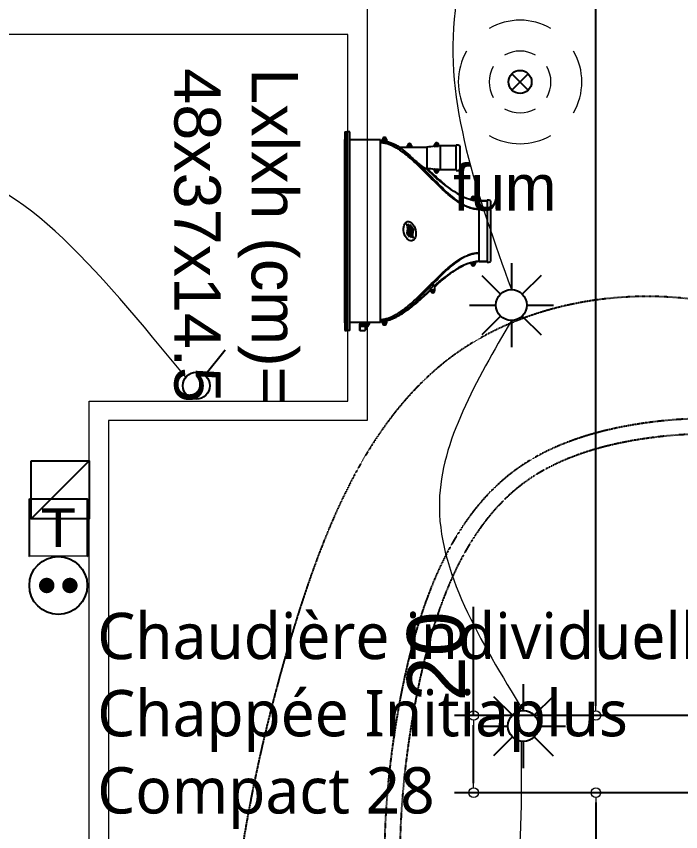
# Model space of a CAD drawing. Header units: millimetres. Extents: x 449410 to 506007, y -379864 to -318775.
# Drawn here: x 464565 to 466286, y -344325 to -342213 of the extents above; entities that cross this region are included whole.
import ezdxf

# ---------------------------------------------------------------- set-up
doc = ezdxf.new("R2010")
doc.units = ezdxf.units.MM
doc.set_wipeout_variables(frame=1)
doc.linetypes.add('prlm_ef', pattern=[0.165, 0.1, -0.065])
doc.layers.add('_GAZELEC-BOITE INCORPO', color=36, linetype='Continuous', lineweight=18)
for name, color, linetype in [('_GAZELEC-EAU CHAUDE', 1, 'Continuous'), ('prlm-CHAUFF', 30, 'Continuous'), ('prlm-EAU-EF', 161, 'Continuous'), ('prlm-ELEC-CFA', 181, 'Continuous'), ('prlm-ELEC-CFO', 201, 'Continuous'), ('prlm-ELEC-SSI', 230, 'Continuous')]:
    doc.layers.add(name, color=color, linetype=linetype)
doc.layers.add('prlm-xpoly', color=7, linetype='Continuous', plot=False)
doc.styles.add('Arial', font='arial.ttf')
doc.styles.add('prlm-chauff', font='trebucbi.ttf', dxfattribs={"height": 18})
doc.styles.add('prlm-elec-ssi', font='comic.ttf', dxfattribs={"height": 12})
doc.styles.get("Standard").update_dxf_attribs({"font": 'arial.ttf'})
doc.dimstyles.new('200', dxfattribs={"dimtxt": 150, "dimasz": 25, "dimexe": 50, "dimexo": 50, "dimgap": 20, "dimtad": 1, "dimdec": 0, "dimlfac": 0.1, "dimdsep": 46, "dimtxsty": 'Arial', "dimblk1": 'DOTBLANK', "dimblk2": 'DOTBLANK', "dimsah": 1, "dimcen": 25, "dimclrd": 5, "dimclre": 5, "dimadec": 0, "dimazin": 0, "dimtfac": 1, "dimtdec": 0, "dimtmove": 0, "dimatfit": 3, "dimldrblk": 'DOTBLANK', "dimfxl": 50, "dimtolj": 1, "dimtzin": 0, "dimarcsym": 0})

# ---------------------------------------------------------------- blocks, each defined once
blk = doc.blocks.new('xi.fum')
at = {"color": 0}
blk.add_wipeout([(-10.61, -10.61), (-15, 0), (-10.61, 10.61), (0, 15), (10.61, 10.61), (15, 0), (10.61, -10.61), (0, -15)], dxfattribs=at).dxf.layer = 'prlm-ELEC-SSI'
at = {"layer": 'prlm-ELEC-SSI', "color": 0}
for points in [[(-2.12, 2.12), (2.12, -2.12)], [(2.12, 2.12), (-2.12, -2.12)]]:
    blk.add_lwpolyline(points, dxfattribs=at)
blk.add_circle((0, 0), 3, dxfattribs=at)
at = {"layer": 'prlm-ELEC-SSI', "color": 0, "lineweight": 13}
for radius, start, end in [(16, 60, 120), (16, 150, 210), (8, 60, 120), (16, 330, 30), (8, 150, 210), (8, 330, 30), (8, 240, 300), (16, 240, 300)]:
    blk.add_arc((0, 0), radius, start, end, dxfattribs=at)
blk = doc.blocks.new('xi.twintop')
at = {"layer": 'prlm-CHAUFF', "ltscale": 50}
for p, q in [((-7.9, 36.5), (7.9, 36.5)), ((-8, 35.6), (8, 35.6)), ((-7.9, 35.6), (-7.9, 33.5)), ((-7.9, 33.5), (-7.9, 35.6)), ((7.9, 35.6), (7.9, 33.5)), ((7.9, 33.5), (7.9, 35.6)), ((-8.61, 31.95), (-8.61, 32.05)), ((-8.61, 32.05), (-8.51, 32.05)), ((-8.51, 31.95), (-8.61, 31.95)), ((-8.51, 32.16), (-8.41, 32.16)), ((-8.51, 32.05), (-8.51, 32.16)), ((-8.51, 31.84), (-8.51, 31.95)), ((-8.41, 31.84), (-8.51, 31.84)), ((-7.9, 32.5), (-8.46, 32.5)), ((-8.41, 32.16), (-8.41, 32.05)), ((-8.41, 32.05), (-8.3, 32.05)), ((-8.3, 31.95), (-8.41, 31.95)), ((-8.41, 31.95), (-8.41, 31.84)), ((-8.3, 32.05), (-8.3, 31.95)), ((-8.16, 31.5), (-7.95, 32.18)), ((-7.9, 32.5), (-7.95, 32.18)), ((-5.67, 33.5), (-7.9, 33.5)), ((5.67, 33.5), (-5.67, 33.5)), ((7.9, 33.5), (5.67, 33.5)), ((7.95, 32.18), (7.9, 32.5)), ((7.9, 32.5), (8.46, 32.5)), ((8.16, 31.5), (7.95, 32.18)), ((8.3, 31.95), (8.3, 32.05)), ((8.3, 32.05), (8.41, 32.05)), ((8.41, 31.95), (8.3, 31.95)), ((8.41, 32.16), (8.51, 32.16)), ((8.41, 32.05), (8.41, 32.16)), ((8.41, 31.84), (8.41, 31.95)), ((8.51, 31.84), (8.41, 31.84)), ((8.51, 32.16), (8.51, 32.05)), ((8.51, 32.05), (8.61, 32.05)), ((8.61, 31.95), (8.51, 31.95)), ((8.51, 31.95), (8.51, 31.84)), ((8.61, 32.05), (8.61, 31.95)), ((-8.46, 31.5), (-8.16, 31.5)), ((8.46, 31.5), (8.16, 31.5)), ((-15.75, 27.6), (-22.25, 27.6)), ((-22.15, 28.5), (-15.85, 28.5)), ((-22.15, 27.6), (-22.15, 23.5)), ((-22.15, 27.6), (-22.15, 23.5)), ((-15.85, 27.6), (-15.85, 23.5)), ((-15.85, 27.6), (-15.85, 23.5)), ((-9.41, 28.48), (-9.41, 28.48)), ((9.12, 29.02), (9.09, 29.02)), ((9.41, 28.48), (9.38, 28.48)), ((-15.85, 23.5), (-22.15, 23.5)), ((-22.56, 22.55), (-22.45, 22.55)), ((-22.56, 22.45), (-22.56, 22.55)), ((-22.45, 22.45), (-22.56, 22.45)), ((-22.45, 22.66), (-22.35, 22.66)), ((-22.45, 22.55), (-22.45, 22.66)), ((-22.45, 22.34), (-22.45, 22.45)), ((-22.35, 22.34), (-22.45, 22.34)), ((-22.4, 23), (-21.97, 23)), ((-21.85, 22), (-22.4, 22)), ((-22.35, 22.66), (-22.35, 22.55)), ((-22.35, 22.55), (-22.24, 22.55)), ((-22.24, 22.45), (-22.35, 22.45)), ((-22.35, 22.45), (-22.35, 22.34)), ((-22.24, 22.55), (-22.24, 22.45)), ((-21.97, 23), (-21.85, 22.06)), ((-21.85, 22.06), (-21.85, 22)), ((-16.2, 19.84), (-14.13, 22)), ((-14.13, 22), (-16.2, 19.84)), ((-16.15, 22.06), (-16.03, 23)), ((-16.15, 22), (-16.15, 22.06)), ((-15.6, 22), (-16.15, 22)), ((-16.03, 23), (-15.6, 23)), ((-15.76, 22.45), (-15.76, 22.55)), ((-15.76, 22.55), (-15.65, 22.55)), ((-15.65, 22.45), (-15.76, 22.45)), ((-15.65, 22.66), (-15.55, 22.66)), ((-15.65, 22.55), (-15.65, 22.66)), ((-15.65, 22.34), (-15.65, 22.45)), ((-15.55, 22.34), (-15.65, 22.34)), ((-15.55, 22.66), (-15.55, 22.55)), ((-15.55, 22.55), (-15.44, 22.55)), ((-15.55, 22.45), (-15.55, 22.34)), ((-15.44, 22.45), (-15.55, 22.45)), ((-15.44, 22.55), (-15.44, 22.45)), ((14.83, 21), (13.83, 22)), ((13.83, 22), (15.44, 22)), ((15.28, 21.45), (15.28, 21.55)), ((15.28, 21.55), (15.39, 21.55)), ((15.39, 21.45), (15.28, 21.45)), ((15.39, 21.66), (15.49, 21.66)), ((15.39, 21.55), (15.39, 21.66)), ((15.39, 21.34), (15.39, 21.45)), ((15.49, 21.34), (15.39, 21.34)), ((15.49, 21.66), (15.49, 21.55)), ((15.49, 21.55), (15.6, 21.55)), ((15.49, 21.45), (15.49, 21.34)), ((15.6, 21.45), (15.49, 21.45)), ((15.6, 21.55), (15.6, 21.45)), ((-21.8, 20), (-16.2, 20)), ((-21.8, 16), (-21.8, 20)), ((-21.8, 16), (-21.8, 20)), ((-16.2, 19.84), (-16.2, 20)), ((-16.2, 19.84), (-16.2, 20)), ((15.44, 21), (14.83, 21)), ((-22.36, 15.45), (-22.36, 15.55)), ((-22.36, 15.55), (-22.25, 15.55)), ((-22.25, 15.45), (-22.36, 15.45)), ((-22.25, 15.66), (-22.15, 15.66)), ((-22.25, 15.55), (-22.25, 15.66)), ((-22.25, 15.34), (-22.25, 15.45)), ((-22.15, 15.34), (-22.25, 15.34)), ((-22.2, 16), (-21.65, 16)), ((-21.65, 15), (-22.2, 15)), ((-22.15, 15.66), (-22.15, 15.55)), ((-22.15, 15.55), (-22.04, 15.55)), ((-22.15, 15.45), (-22.15, 15.34)), ((-22.04, 15.45), (-22.15, 15.45)), ((-22.04, 15.55), (-22.04, 15.45)), ((-21.8, 12.88), (-21.8, 15)), ((-21.8, 12.88), (-21.8, 15)), ((-21.65, 16), (-21.65, 15)), ((-23.96, 8.95), (-23.96, 9.05)), ((-23.96, 9.05), (-23.85, 9.05)), ((-23.85, 8.95), (-23.96, 8.95)), ((-23.85, 9.16), (-23.75, 9.16)), ((-23.85, 9.05), (-23.85, 9.16)), ((-23.85, 8.84), (-23.85, 8.95)), ((-23.75, 8.84), (-23.85, 8.84)), ((-23.8, 9.5), (-23.19, 9.5)), ((-23.36, 8.5), (-23.8, 8.5)), ((-23.75, 9.16), (-23.75, 9.05)), ((-23.75, 9.05), (-23.64, 9.05)), ((-23.75, 8.95), (-23.75, 8.84)), ((-23.64, 8.95), (-23.75, 8.95)), ((-23.64, 9.05), (-23.64, 8.95)), ((-23.36, 8.42), (-23.36, 8.5)), ((23.19, 9.5), (23.8, 9.5)), ((23.36, 8.42), (23.36, 8.5)), ((23.8, 8.5), (23.36, 8.5)), ((23.64, 8.95), (23.64, 9.05)), ((23.64, 9.05), (23.75, 9.05)), ((23.75, 8.95), (23.64, 8.95)), ((23.75, 9.16), (23.85, 9.16)), ((23.75, 9.05), (23.75, 9.16)), ((23.75, 8.84), (23.75, 8.95)), ((23.85, 8.84), (23.75, 8.84)), ((23.85, 9.16), (23.85, 9.05)), ((23.85, 9.05), (23.96, 9.05)), ((23.85, 8.95), (23.85, 8.84)), ((23.96, 8.95), (23.85, 8.95)), ((23.96, 9.05), (23.96, 8.95)), ((23.7, 8), (-23.7, 8)), ((-23.7, 8), (-23.7, 0)), ((23.7, 8), (23.7, 0)), ((24.18, 4.47), (23.7, 4.81)), ((24.06, 4.42), (23.7, 4.66)), ((24.06, 2.6), (24.06, 4.42)), ((24.64, 4.04), (24.06, 4.42)), ((24.2, 4.46), (24.18, 4.47)), ((24.54, 4.24), (24.2, 4.46)), ((24.35, 4.85), (24.33, 4.89)), ((24.35, 4.36), (24.35, 4.85)), ((24.35, 4.85), (24.36, 4.85)), ((24.41, 4.79), (24.43, 4.83)), ((24.41, 4.79), (24.41, 4.32)), ((25.01, 4.43), (24.41, 4.79)), ((24.43, 4.83), (25.04, 4.47)), ((25.04, 4.47), (25.01, 4.43)), ((25.01, 4.25), (25.01, 4.43)), ((25.02, 4.42), (25.01, 4.43)), ((25.06, 4.46), (25.02, 4.42)), ((25.02, 4.42), (25.02, 4.25)), ((25.28, 4.25), (25.02, 4.42)), ((25.04, 4.47), (25.06, 4.46)), ((25.06, 4.46), (25.39, 4.24)), ((23.7, 2.6), (24.06, 2.6)), ((23.7, 2.57), (23.73, 2.6)), ((23.79, 2.6), (23.88, 2.51)), ((23.88, 2.51), (23.97, 2.6)), ((24.04, 2.6), (24.13, 2.51)), ((24.64, 2.6), (24.06, 2.6)), ((24.13, 2.51), (24.22, 2.6)), ((24.18, 2.56), (24.24, 2.51)), ((24.24, 2.51), (24.3, 2.58)), ((24.28, 2.6), (24.37, 2.51)), ((24.37, 2.51), (24.46, 2.6)), ((24.42, 2.57), (24.48, 2.51)), ((24.48, 2.51), (24.56, 2.58)), ((24.54, 2.6), (24.63, 2.51)), ((24.63, 2.51), (24.72, 2.6)), ((24.64, 4.04), (24.72, 4.01)), ((24.64, 2.6), (24.64, 4.04)), ((24.72, 2.65), (24.64, 2.6)), ((24.64, 2.6), (24.64, 2.6)), ((25.66, 2.6), (24.64, 2.6)), ((24.7, 2.58), (24.77, 2.51)), ((24.72, 4.01), (24.72, 2.65)), ((24.72, 2.65), (25.71, 2.65)), ((24.73, 2.6), (24.82, 2.51)), ((24.77, 2.51), (24.79, 2.53)), ((24.82, 2.51), (24.91, 2.6)), ((24.9, 2.59), (24.98, 2.51)), ((24.98, 2.51), (25.07, 2.6)), ((25.02, 2.54), (25.05, 2.51)), ((25.05, 2.51), (25.09, 2.55)), ((25.06, 2.58), (25.13, 2.51)), ((25.13, 2.51), (25.22, 2.6)), ((25.19, 2.57), (25.25, 2.51)), ((25.25, 2.51), (25.34, 2.6)), ((25.27, 2.53), (25.29, 2.51)), ((25.29, 2.51), (25.32, 2.54)), ((25.31, 2.56), (25.36, 2.51)), ((25.36, 2.51), (25.45, 2.6)), ((25.4, 2.55), (25.44, 2.51)), ((25.44, 2.51), (25.53, 2.6)), ((25.48, 2.54), (25.51, 2.51)), ((25.51, 2.51), (25.6, 2.6)), ((25.53, 2.53), (25.55, 2.51)), ((25.55, 2.51), (25.64, 2.6)), ((25.71, 2.65), (25.66, 2.6)), ((25.66, 2.6), (25.66, 2.6)), ((25.71, 2.65), (25.71, 4.01)), ((-25.75, 0), (-25.75, -0.73)), ((25.75, 0), (-25.75, 0)), ((25.75, 0), (25.75, -0.73)), ((-25.75, -0.81), (-25.75, -0.73)), ((-25.75, -0.73), (25.75, -0.73)), ((-25.75, -1.3), (-25.75, -0.81)), ((25.75, -0.81), (-25.75, -0.81)), ((-25.75, -1.3), (25.75, -1.3)), ((23.75, -0.99), (-23.75, -0.99)), ((-23.75, -1.06), (-23.75, -0.99)), ((-23.55, -0.99), (-23.75, -1.06)), ((-23.75, -1.06), (23.75, -1.06)), ((23.75, -1.11), (-23.75, -1.11)), ((-23.75, -1.16), (-23.75, -1.11)), ((-23.59, -1.11), (-23.75, -1.16)), ((-23.75, -1.16), (23.75, -1.16)), ((23.75, -1.2), (-23.75, -1.2)), ((-23.75, -1.23), (-23.75, -1.2)), ((-23.64, -1.2), (-23.75, -1.23)), ((-23.75, -1.23), (23.75, -1.23)), ((23.75, -1.26), (-23.75, -1.26)), ((-23.75, -1.28), (-23.75, -1.26)), ((-23.68, -1.26), (-23.75, -1.28)), ((-23.75, -1.28), (23.75, -1.28)), ((23.75, -1.29), (-23.75, -1.29)), ((-23.75, -1.3), (-23.75, -1.29)), ((-23.73, -1.29), (-23.75, -1.3)), ((-23.75, -1.3), (23.75, -1.3)), ((23.75, -1.06), (23.55, -0.99)), ((23.75, -1.16), (23.59, -1.11)), ((23.75, -1.23), (23.64, -1.2)), ((23.75, -1.28), (23.68, -1.26)), ((23.75, -1.3), (23.73, -1.29)), ((23.75, -0.99), (23.75, -1.06)), ((23.75, -1.11), (23.75, -1.16)), ((23.75, -1.2), (23.75, -1.23)), ((23.75, -1.26), (23.75, -1.28)), ((23.75, -1.29), (23.75, -1.3)), ((25.75, -0.73), (25.75, -0.81)), ((25.75, -1.3), (25.75, -0.81))]:
    blk.add_line(p, q, dxfattribs=at)
for centre, radius in [((-8.46, 32), 0.3), ((-8.46, 32), 0.25), ((8.46, 32), 0.3), ((8.46, 32), 0.25), ((-22.4, 22.5), 0.3), ((-22.4, 22.5), 0.25), ((-15.6, 22.5), 0.3), ((-15.6, 22.5), 0.25), ((15.44, 21.5), 0.3), ((15.44, 21.5), 0.25), ((-22.2, 15.5), 0.3), ((-22.2, 15.5), 0.25), ((-23.8, 9), 0.3), ((-23.8, 9), 0.25), ((23.8, 9), 0.3), ((23.8, 9), 0.25)]:
    blk.add_circle(centre, radius, dxfattribs=at)
for centre, radius, start, end in [((-6.01, 35.83), 2, 160.5755, 186.7441), ((-6.01, 35.83), 2, 160.5755, 186.7441), ((6.01, 35.83), 2, 353.2559, 19.4245), ((6.01, 35.83), 2, 353.2559, 19.4245), ((-8.46, 32), 0.5, 90, 270), ((-15.67, 33.51), 7.77, 352.5456, 359.9423), ((-15.72, 33.51), 7.82, 352.5763, 359.9264), ((-15.07, 33.49), 7.17, 352.0923, 353.5448), ((-15.07, 33.49), 7.17, 353.9053, 0.1157), ((15.11, 33.49), 7.25, 179.9215, 187.8382), ((15.67, 33.51), 7.77, 180.0577, 187.4544), ((15.72, 33.51), 7.82, 180.0736, 187.4237), ((21.1, 34.98), 13.43, 192.9954, 216.0824), ((8.46, 32), 0.5, 270, 90), ((-19.51, 34.47), 11.74, 332.3321, 345.441), ((-19.16, 34.32), 11.35, 332.1374, 345.6929), ((19.16, 34.32), 11.35, 194.4106, 207.8626), ((-20.26, 27.83), 2, 160.5755, 186.7441), ((-20.26, 27.83), 2, 160.5755, 186.7441), ((-17.74, 27.83), 2, 353.2559, 19.4245), ((-17.74, 27.83), 2, 353.2559, 19.4245), ((-43.13, 48.06), 39, 319.3887, 329.86), ((-43.13, 48.06), 39, 319.3887, 329.8601), ((-26.92, 38.17), 20.01, 331.0483, 332.7983), ((-26.92, 38.17), 20.01, 331.0482, 332.7982), ((26.92, 38.17), 20.01, 207.2018, 208.9518), ((43.13, 48.06), 39, 210.1399, 220.6113), ((43.13, 48.06), 39, 212.5506, 220.6113), ((-22.4, 22.5), 0.5, 90, 270), ((-15.6, 22.5), 0.5, 270, 90), ((-22.51, 30.1), 11.66, 315.9701, 320.4245), ((-22.76, 30.33), 11.99, 316.0326, 320.3619), ((22.51, 30.1), 11.66, 219.5755, 224.0299), ((22.76, 30.33), 11.99, 219.6381, 223.9674), ((15.44, 21.5), 0.5, 270, 90), ((-44.74, 40.05), 35.1, 315.7111, 319.5265), ((-22.2, 15.5), 0.5, 90, 270), ((-2.48, -0.77), 23.65, 136.4099, 144.7501), ((-23.8, 9), 0.5, 90, 270), ((-11.41, 6.64), 12.12, 163.7263, 166.3852), ((23.8, 9), 0.5, 270, 90), ((17.64, -7.23), 13.85, 61.9182, 64.0515), ((17.76, -6.88), 13.43, 62.115, 63.7632), ((18.29, -6.04), 12.5, 61.3177, 61.5903), ((24.75, 5.45), 0.703, 233.033, 242.9325), ((24.72, 5.11), 0.448, 214.6713, 225.4982), ((25.88, 4.92), 0.836, 234.1326, 239.2425), ((18.29, -6.04), 12.5, 53.7494, 55.0637)]:
    blk.add_arc(centre, radius, start, end, dxfattribs=at)
blk.add_ellipse((0, 15.55), major_axis=(2.49, 0.57), ratio=0.600775, dxfattribs=at)
for points, knots in [([(-5.67, 33.5), (-5.67, 33.33), (-5.68, 33.16), (-5.7, 32.82), (-5.72, 32.65), (-5.8, 32.15), (-5.87, 31.82), (-6.05, 31.16), (-6.16, 30.84), (-6.41, 30.21), (-6.55, 29.9), (-7, 29), (-7.34, 28.43), (-8.08, 27.34), (-8.47, 26.81), (-9.69, 25.27), (-10.57, 24.3), (-12.38, 22.39), (-13.32, 21.46), (-15.19, 19.6), (-16.12, 18.67), (-17.95, 16.77), (-18.84, 15.8), (-20.08, 14.27), (-20.47, 13.75), (-21.03, 12.94), (-21.21, 12.66), (-21.55, 12.09), (-21.72, 11.8), (-22.17, 10.91), (-22.43, 10.31), (-22.7, 9.36), (-22.77, 9.03), (-22.86, 8.47), (-22.88, 8.24), (-22.89, 8)], [0, 0, 0, 0, 0.015625, 0.015625, 0.03125, 0.03125, 0.0625, 0.0625, 0.09375, 0.09375, 0.125, 0.125, 0.1875, 0.1875, 0.25, 0.25, 0.375, 0.375, 0.5, 0.5, 0.625, 0.625, 0.75, 0.75, 0.8125, 0.8125, 0.84375, 0.84375, 0.875, 0.875, 0.9375, 0.9375, 0.96875, 0.96875, 0.9907189, 0.9907189, 0.9907189, 0.9907189]), ([(-18.04, 17.26), (-16.85, 18.51), (-15.59, 19.7), (-13.1, 22.1), (-11.85, 23.3), (-10.07, 25.17), (-9.49, 25.81), (-8.39, 27.13), (-7.87, 27.82), (-7.16, 28.91), (-6.93, 29.29), (-6.52, 30.07), (-6.33, 30.48), (-6.02, 31.31), (-5.89, 31.74), (-5.76, 32.39), (-5.73, 32.61), (-5.69, 32.95), (-5.69, 33.06), (-5.67, 33.28), (-5.67, 33.39), (-5.67, 33.5)], [0, 0, 0, 0, 0.25, 0.25, 0.5, 0.5, 0.625, 0.625, 0.75, 0.75, 0.8125, 0.8125, 0.875, 0.875, 0.9375, 0.9375, 0.96875, 0.96875, 0.984375, 0.984375, 1, 1, 1, 1]), ([(5.67, 33.5), (5.67, 33.33), (5.68, 33.16), (5.71, 32.81), (5.73, 32.64), (5.81, 32.14), (5.88, 31.8), (6.08, 31.14), (6.2, 30.82), (6.47, 30.19), (6.62, 29.88), (7.1, 28.98), (7.46, 28.42), (8.23, 27.34), (8.65, 26.82), (9.93, 25.3), (10.84, 24.34), (12.72, 22.46), (13.69, 21.54), (15.61, 19.69), (16.57, 18.77), (18.43, 16.87), (19.34, 15.9), (20.59, 14.36), (20.99, 13.83), (21.55, 13), (21.73, 12.72), (22.07, 12.15), (22.24, 11.85), (22.69, 10.95), (22.94, 10.33), (23.21, 9.37), (23.28, 9.05), (23.36, 8.48), (23.38, 8.24), (23.39, 8)], [0, 0, 0, 0, 0.015625, 0.015625, 0.03125, 0.03125, 0.0625, 0.0625, 0.09375, 0.09375, 0.125, 0.125, 0.1875, 0.1875, 0.25, 0.25, 0.375, 0.375, 0.5, 0.5, 0.625, 0.625, 0.75, 0.75, 0.8125, 0.8125, 0.84375, 0.84375, 0.875, 0.875, 0.9375, 0.9375, 0.96875, 0.96875, 0.9908046, 0.9908046, 0.9908046, 0.9908046]), ([(22.89, 8), (22.88, 8.24), (22.86, 8.47), (22.77, 9.03), (22.7, 9.36), (22.43, 10.31), (22.17, 10.91), (21.72, 11.8), (21.55, 12.09), (21.21, 12.66), (21.03, 12.94), (20.47, 13.75), (20.08, 14.27), (18.84, 15.8), (17.95, 16.77), (16.12, 18.67), (15.18, 19.6), (13.32, 21.46), (12.38, 22.39), (10.57, 24.3), (9.69, 25.27), (8.47, 26.81), (8.08, 27.34), (7.34, 28.43), (7, 29), (6.55, 29.9), (6.41, 30.21), (6.16, 30.84), (6.05, 31.16), (5.87, 31.82), (5.79, 32.15), (5.72, 32.65), (5.7, 32.82), (5.68, 33.16), (5.67, 33.33), (5.67, 33.5)], [0.0092808, 0.0092808, 0.0092808, 0.0092808, 0.03125, 0.03125, 0.0625, 0.0625, 0.125, 0.125, 0.15625, 0.15625, 0.1875, 0.1875, 0.25, 0.25, 0.375, 0.375, 0.5, 0.5, 0.625, 0.625, 0.75, 0.75, 0.8125, 0.8125, 0.875, 0.875, 0.90625, 0.90625, 0.9375, 0.9375, 0.96875, 0.96875, 0.984375, 0.984375, 1, 1, 1, 1]), ([(-8.9, 29.46), (-9.06, 29.12), (-9.43, 28.41), (-10.08, 27.35), (-10.83, 26.27), (-11.65, 25.18), (-12.54, 24.1), (-13.65, 22.81), (-14.86, 21.46), (-15.81, 20.43), (-16.2, 20)], [0.1568082, 0.1568082, 0.1568082, 0.1568082, 0.2305418, 0.3149874, 0.4025619, 0.4929385, 0.5856877, 0.6803551, 0.8317746, 0.9509578, 0.9509578, 0.9509578, 0.9509578]), ([(14.38, 22), (14.06, 22.36), (13.37, 23.14), (12.33, 24.35), (11.38, 25.54), (10.58, 26.62), (9.93, 27.59), (9.37, 28.52), (9.05, 29.15), (8.91, 29.44)], [0.5730592, 0.5730592, 0.5730592, 0.5730592, 0.626259, 0.6884084, 0.7489718, 0.7930827, 0.8358988, 0.8773199, 0.9123747, 0.9123747, 0.9123747, 0.9123747]), ([(-18.04, 17.26), (-17.81, 17.52), (-17.58, 17.79), (-17.17, 18.3), (-16.98, 18.55), (-16.64, 19.03), (-16.49, 19.25), (-16.32, 19.53), (-16.28, 19.62), (-16.22, 19.76), (-16.2, 19.81), (-16.2, 19.84)], [0, 0, 0, 0, 0.25, 0.25, 0.5, 0.5, 0.75, 0.75, 0.875, 0.875, 1, 1, 1, 1]), ([(23.19, 9.5), (23.12, 9.79), (23.04, 10.07), (22.86, 10.64), (22.75, 10.92), (22.41, 11.74), (22.14, 12.27), (21.56, 13.3), (21.24, 13.8), (20.57, 14.77), (20.21, 15.25), (19.11, 16.65), (18.33, 17.54), (16.73, 19.29), (15.91, 20.15), (15.09, 21)], [0, 0, 0, 0, 0.0625, 0.0625, 0.125, 0.125, 0.25, 0.25, 0.375, 0.375, 0.5, 0.5, 0.75, 0.75, 1, 1, 1, 1]), ([(21.4, 13.55), (21.3, 13.71), (20.98, 14.2), (20.41, 15.02), (19.67, 15.99), (18.88, 16.96), (17.95, 18.04), (16.9, 19.22), (15.98, 20.24), (15.44, 20.84), (15.29, 21)], [0.1694223, 0.1694223, 0.1694223, 0.1694223, 0.1906001, 0.2339285, 0.2787061, 0.3247019, 0.3716424, 0.4351709, 0.4991397, 0.523565, 0.523565, 0.523565, 0.523565]), ([(-23.39, 8), (-23.38, 8.28), (-23.35, 8.55), (-23.25, 9.19), (-23.16, 9.55), (-22.84, 10.61), (-22.54, 11.29), (-21.83, 12.6), (-21.42, 13.22), (-20.56, 14.41), (-20.09, 14.98), (-19.62, 15.54)], [0.0331631, 0.0331631, 0.0331631, 0.0331631, 0.125, 0.125, 0.25, 0.25, 0.5, 0.5, 0.75, 0.75, 1, 1, 1, 1]), ([(-1.94, 14.63), (-1.21, 15.35), (-0.84, 15.44), (-0.45, 15.4), (0.16, 15.33), (0.81, 14.93), (1.54, 15.51)], [0, 0, 0, 0, 0.389075, 0.389075, 0.389075, 1, 1, 1, 1]), ([(-1.63, 15.67), (-0.9, 16.39), (-0.53, 16.49), (-0.14, 16.44), (0.47, 16.38), (1.12, 15.98), (1.85, 16.55)], [0, 0, 0, 0, 0.389075, 0.389075, 0.389075, 1, 1, 1, 1]), ([(-23.19, 9.5), (-23.12, 9.8), (-23.04, 10.09), (-22.9, 10.53), (-22.84, 10.67), (-22.74, 10.96), (-22.68, 11.1), (-22.5, 11.53), (-22.37, 11.8), (-22.1, 12.35), (-21.95, 12.61), (-21.8, 12.88)], [0, 0, 0, 0, 0.25, 0.25, 0.375, 0.375, 0.5, 0.5, 0.75, 0.75, 1, 1, 1, 1]), ([(-21.8, 12.88), (-21.96, 12.6), (-22.11, 12.32), (-22.4, 11.74), (-22.54, 11.45), (-22.78, 10.85), (-22.89, 10.55), (-23.01, 10.17), (-23.03, 10.1), (-23.05, 10.03)], [0, 0, 0, 0, 0.25, 0.25, 0.5, 0.5, 0.75, 0.75, 0.8062429, 0.8062429, 0.8062429, 0.8062429]), ([(24.24, 4.96), (24.23, 4.96), (24.23, 4.96), (24.22, 4.97), (24.2, 4.97), (24.19, 4.97), (24.18, 4.98), (24.16, 4.98), (24.15, 4.98), (24.13, 4.99), (24.11, 4.99), (24.09, 4.99), (24.08, 4.99), (24.05, 4.99), (24.02, 4.99), (23.98, 4.99), (23.93, 4.98), (23.89, 4.98), (23.84, 4.97), (23.78, 4.96), (23.74, 4.95), (23.71, 4.95), (23.7, 4.94)], [0.1059402, 0.1059402, 0.1059402, 0.1059402, 0.1359504, 0.1694868, 0.202886, 0.2361704, 0.2693627, 0.3024859, 0.3355633, 0.3686184, 0.401675, 0.434757, 0.4678887, 0.5010941, 0.5629781, 0.6246926, 0.6863942, 0.7482374, 0.8103737, 0.8729511, 0.9361135, 0.9654522, 0.9654522, 0.9654522, 0.9654522]), ([(23.7, 4.91), (23.71, 4.91), (23.72, 4.91), (23.74, 4.92), (23.78, 4.92), (23.81, 4.93), (23.83, 4.93), (23.86, 4.94), (23.89, 4.94), (23.92, 4.95), (23.94, 4.95), (23.97, 4.95), (23.99, 4.96), (24.02, 4.96), (24.04, 4.96), (24.06, 4.96), (24.08, 4.96), (24.11, 4.96), (24.14, 4.96), (24.18, 4.96), (24.21, 4.95), (24.24, 4.95), (24.26, 4.94), (24.28, 4.93), (24.3, 4.92), (24.32, 4.91), (24.33, 4.9), (24.33, 4.89)], [0.053874, 0.053874, 0.053874, 0.053874, 0.0607104, 0.0907643, 0.1206402, 0.1503557, 0.1799287, 0.2093776, 0.238721, 0.2679778, 0.2971672, 0.3263086, 0.3554219, 0.3845269, 0.4136437, 0.4427926, 0.4719939, 0.5012681, 0.5562327, 0.6110034, 0.6657154, 0.7205017, 0.7754929, 0.8308166, 0.8865967, 0.9429527, 1, 1, 1, 1]), ([(24.35, 4.85), (24.35, 4.86), (24.35, 4.86), (24.34, 4.87), (24.33, 4.88), (24.32, 4.88), (24.31, 4.89), (24.3, 4.89), (24.29, 4.9), (24.28, 4.9), (24.26, 4.91), (24.25, 4.91), (24.23, 4.91), (24.22, 4.92), (24.2, 4.92), (24.18, 4.92), (24.17, 4.92), (24.15, 4.92), (24.12, 4.92), (24.09, 4.92), (24.05, 4.92), (24, 4.92), (23.95, 4.91), (23.9, 4.9), (23.85, 4.89), (23.79, 4.88), (23.74, 4.87), (23.71, 4.86), (23.7, 4.86)], [0, 0, 0, 0, 0.0300773, 0.0600539, 0.0899314, 0.1197114, 0.1493956, 0.1789856, 0.2084831, 0.2378898, 0.2672073, 0.2964374, 0.3255817, 0.3546421, 0.3836203, 0.4125181, 0.4413372, 0.4700795, 0.4987468, 0.5532579, 0.6080368, 0.6630958, 0.7184471, 0.7741027, 0.8300742, 0.8863734, 0.9430116, 0.9677174, 0.9677174, 0.9677174, 0.9677174]), ([(24.65, 4.2), (24.65, 4.2), (24.64, 4.2), (24.64, 4.2), (24.63, 4.2), (24.63, 4.2), (24.62, 4.2), (24.61, 4.21), (24.6, 4.21), (24.59, 4.21), (24.58, 4.22), (24.55, 4.23), (24.54, 4.24), (24.54, 4.24)], [0, 0, 0, 0, 0.061789, 0.122374, 0.182441, 0.242697, 0.303842, 0.366548, 0.43144, 0.49908, 0.668346, 0.832646, 1, 1, 1, 1]), ([(25.45, 4.21), (25.44, 4.21), (25.44, 4.22), (25.43, 4.22), (25.41, 4.23), (25.4, 4.23), (25.39, 4.24), (25.37, 4.24), (25.36, 4.25), (25.34, 4.25), (25.32, 4.25), (25.3, 4.26), (25.29, 4.26), (25.27, 4.26), (25.24, 4.26), (25.22, 4.26), (25.2, 4.26), (25.17, 4.26), (25.13, 4.26), (25.08, 4.26), (25.03, 4.26), (24.97, 4.25), (24.91, 4.24), (24.85, 4.24), (24.79, 4.23), (24.72, 4.21), (24.67, 4.21), (24.65, 4.2)], [0.0304712, 0.0304712, 0.0304712, 0.0304712, 0.0599457, 0.0897682, 0.1195016, 0.1491541, 0.1787343, 0.2082505, 0.2377114, 0.2671256, 0.2965018, 0.3258487, 0.355175, 0.3844897, 0.4138015, 0.4431194, 0.4724522, 0.5018089, 0.5568669, 0.611863, 0.6668562, 0.7219052, 0.7770682, 0.8324028, 0.8879658, 0.9438132, 1, 1, 1, 1]), ([(25.71, 4.01), (25.69, 4.04), (25.65, 4.06), (25.55, 4.09), (25.48, 4.1), (25.35, 4.1), (25.31, 4.1), (25.21, 4.09), (25.16, 4.09), (24.98, 4.06), (24.86, 4.04), (24.72, 4.01)], [0, 0, 0, 0, 0.25, 0.25, 0.5, 0.5, 0.625, 0.625, 0.75, 0.75, 1, 1, 1, 1])]:
    blk.add_open_spline(points, degree=3, knots=knots, dxfattribs=at)
for points in [[(-22.15, 23.5), (-22.15, 23.33), (-22.14, 23.17), (-22.13, 23)], [(-22.15, 23.5), (-22.15, 23.33), (-22.14, 23.17), (-22.13, 23)], [(-15.85, 23.5), (-15.85, 23.33), (-15.86, 23.17), (-15.87, 23)], [(-15.85, 23.5), (-15.85, 23.33), (-15.86, 23.17), (-15.87, 23)], [(-22.01, 22), (-21.91, 21.33), (-21.8, 20.67), (-21.8, 20)], [(-22.01, 22), (-21.91, 21.33), (-21.8, 20.67), (-21.8, 20)], [(-15.99, 22), (-16.09, 21.33), (-16.2, 20.67), (-16.2, 20)], [(-15.99, 22), (-16.09, 21.33), (-16.2, 20.67), (-16.2, 20)], [(-0.55, 15.04), (-0.94, 15.09), (-1.32, 14.99), (-1.94, 14.63)], [(-1.78, 15.16), (-1.06, 15.88), (-0.68, 15.97), (-0.29, 15.93)], [(-0.39, 15.58), (-0.78, 15.62), (-1.16, 15.52), (-1.78, 15.16)], [(-0.23, 16.09), (-0.63, 16.13), (-1.01, 16.03), (-1.63, 15.67)], [(1.54, 15.51), (0.72, 14.57), (0.07, 14.98), (-0.55, 15.04)], [(1.7, 16.04), (0.88, 15.1), (0.23, 15.51), (-0.39, 15.58)], [(-0.29, 15.93), (0.32, 15.87), (0.96, 15.47), (1.7, 16.04)], [(1.85, 16.55), (1.03, 15.62), (0.38, 16.02), (-0.23, 16.09)], [(-23.19, 9.5), (-23.26, 9.17), (-23.32, 8.84), (-23.36, 8.5)], [(23.36, 8.5), (23.32, 8.84), (23.26, 9.17), (23.19, 9.5)]]:
    blk.add_open_spline(points, degree=3, dxfattribs=at)
at = {"layer": 'prlm-CHAUFF', "ltscale": 50, "insert": (-42.19, -13.41), "char_height": 12, "width": 139.7925, "attachment_point": 1}
blk.add_mtext('Lxlxh (cm)= 48x37x14.5', dxfattribs=at)
blk = doc.blocks.new('xi.th-ch')
at = {"layer": 'prlm-CHAUFF', "color": 0, "linetype": 'ByBlock', "lineweight": -2, "flags": 128}
blk.add_lwpolyline([(-7.5, 7.5), (7.5, 7.5), (7.5, -7.5), (-7.5, -7.5)], close=True, dxfattribs=at)
at = {"layer": 'prlm-CHAUFF', "color": 0}
blk.add_lwpolyline([(-7.5, -7.5), (7.5, 7.5)], dxfattribs=at)
blk = doc.blocks.new('xi.SPOT')
at = {"color": 0, "lineweight": 5}
blk.add_wipeout([(-4, 0), (-2.83, -2.83), (0, -4), (2.83, -2.83), (4, 0), (2.83, 2.83), (0, 4), (-2.83, 2.83)], dxfattribs=at).dxf.layer = 'prlm-ELEC-CFO'
at = {"layer": 'prlm-ELEC-CFO', "color": 0, "linetype": 'ByBlock', "lineweight": -2, "flags": 128}
for points in [[(0, 10.88), (0, 4)], [(-7.69, 7.69), (-2.83, 2.83)], [(7.69, 7.69), (2.83, 2.83)], [(-10.88, 0), (-4, 0)], [(4, 0), (10.88, 0)], [(-2.83, -2.83), (-7.69, -7.69)], [(0, -4), (0, -10.88)], [(2.83, -2.83), (7.69, -7.69)]]:
    blk.add_lwpolyline(points, dxfattribs=at)
at = {"layer": 'prlm-ELEC-CFO', "color": 0, "linetype": 'ByBlock', "lineweight": -2}
blk.add_circle((0, 0), 4, dxfattribs=at)
blk = doc.blocks.new('xi.TEL')
at = {"layer": 'prlm-ELEC-CFA', "color": 0, "linetype": 'ByBlock', "lineweight": -2, "flags": 128}
blk.add_lwpolyline([(-7.5, 7.5), (7.5, 7.5), (7.5, -7.5), (-7.5, -7.5)], close=True, dxfattribs=at)
at = {"layer": 'prlm-ELEC-CFA', "color": 0, "linetype": 'ByBlock', "insert": (0, 0), "char_height": 10, "width": 11.36, "attachment_point": 5}
blk.add_mtext('{\\fVerdana|b0|i0|c0|p34;T}', dxfattribs=at)
blk = doc.blocks.new('xi.PC')
at = {"color": 0, "lineweight": 5}
blk.add_wipeout([(-7.5, -7.5), (7.5, -7.5), (7.5, 7.5), (-7.5, 7.5)], dxfattribs=at).dxf.layer = 'prlm-ELEC-CFO'
at = {"layer": 'prlm-ELEC-CFO', "color": 0, "linetype": 'ByBlock', "lineweight": 5, "const_width": 2}
for points in [[(-4, 0, 1), (-2, 0, 1)], [(2, 0, 1), (4, 0, 1)]]:
    blk.add_lwpolyline(points, format="xyb", close=True, dxfattribs=at)
at = {"layer": 'prlm-ELEC-CFO', "color": 0, "linetype": 'ByBlock', "lineweight": -2}
blk.add_circle((0, 0), 7.5, dxfattribs=at)
blk = doc.blocks.new('xi.SA')
at = {"layer": 'prlm-ELEC-CFO', "color": 0}
blk.add_lwpolyline([(0.2, -1.28), (5.5, 5.28)], dxfattribs=at)
blk.add_circle((-2, -4), 3.5, dxfattribs=at)
blk = doc.blocks.new('_DOTBLANK')
at = {"color": 0, "linetype": 'ByBlock'}
blk.add_line((-0.5, 0), (-1, 0), dxfattribs=at)
blk.add_circle((0, 0), 0.5, dxfattribs=at)
blk = doc.blocks.new('*D142')
at = {"layer": '_GAZELEC-BOITE INCORPO', "color": 5, "lineweight": -2, "transparency": 16777216}
for p, q in [((466972.1, -344224.3), (466016.4, -344224.3)), ((466066.4, -344249.3), (466066.4, -349400.9)), ((466972.1, -349425.9), (466016.4, -349425.9))]:
    blk.add_line(p, q, dxfattribs=at)
at = {"layer": '_GAZELEC-BOITE INCORPO', "color": 5, "lineweight": -2, "transparency": 16777216, "xscale": 25, "yscale": 25, "zscale": 25}
for p, rotation in [((466066.4, -344224.3), 90), ((466066.4, -349425.9), 270)]:
    blk.add_blockref('_DOTBLANK', p, dxfattribs=dict(at, rotation=rotation))
at = {"layer": '_GAZELEC-BOITE INCORPO', "color": 0, "transparency": 16777216, "insert": (465969.9, -346825.1), "char_height": 150, "attachment_point": 5, "rotation": 90, "style": 'Arial'}
blk.add_mtext('\\A1;520', dxfattribs=at)
blk = doc.blocks.new('*D143')
at = {"layer": '_GAZELEC-BOITE INCORPO', "color": 5, "lineweight": -2, "transparency": 16777216}
for p, q in [((465749.8, -344024.3), (465749.8, -343742.4)), ((466972.1, -344024.3), (465699.8, -344024.3)), ((465749.8, -344199.3), (465749.8, -344049.3)), ((466972.1, -344224.3), (465699.8, -344224.3))]:
    blk.add_line(p, q, dxfattribs=at)
at = {"layer": '_GAZELEC-BOITE INCORPO', "color": 5, "lineweight": -2, "transparency": 16777216, "xscale": 25, "yscale": 25, "zscale": 25}
for p, rotation in [((465749.8, -344024.3), 90), ((465749.8, -344224.3), 270)]:
    blk.add_blockref('_DOTBLANK', p, dxfattribs=dict(at, rotation=rotation))
at = {"layer": '_GAZELEC-BOITE INCORPO', "color": 0, "transparency": 16777216, "insert": (465653.2, -343870.9), "char_height": 150, "attachment_point": 5, "rotation": 90, "style": 'Arial'}
blk.add_mtext('\\A1;20', dxfattribs=at)
blk = doc.blocks.new('*D144')
at = {"layer": '_GAZELEC-BOITE INCORPO', "color": 5, "lineweight": -2, "transparency": 16777216}
for p, q in [((466971.8, -338914.9), (466016.4, -338914.9)), ((466066.4, -343999.3), (466066.4, -338939.9)), ((466972.1, -344024.3), (466016.4, -344024.3))]:
    blk.add_line(p, q, dxfattribs=at)
at = {"layer": '_GAZELEC-BOITE INCORPO', "color": 5, "lineweight": -2, "transparency": 16777216, "xscale": 25, "yscale": 25, "zscale": 25}
for p, rotation in [((466066.4, -338914.9), 90), ((466066.4, -344024.3), 270)]:
    blk.add_blockref('_DOTBLANK', p, dxfattribs=dict(at, rotation=rotation))
at = {"layer": '_GAZELEC-BOITE INCORPO', "color": 0, "transparency": 16777216, "insert": (465969.9, -341469.6), "char_height": 150, "attachment_point": 5, "rotation": 90, "style": 'Arial'}
blk.add_mtext('\\A1;511', dxfattribs=at)

msp = doc.modelspace()

# ---------------------------------------------------------------- linework, layer by layer
at = {"layer": 'prlm-ELEC-CFO', "lineweight": 13}
for points in [[(465004.067, -343147.764), (464355.758, -342629.202), (463633.361, -343397.053), (462884.062, -343323.905)], [(465847.606, -343000.847), (465661.088, -343469.758), (465878.491, -344011.527)], [(465425.581, -344860.058), (465691.242, -344791.263), (465873.74, -344091.244)]]:
    msp.add_spline(points, degree=3, dxfattribs=at)
at = {"layer": 'prlm-xpoly', "lineweight": 0}
for points in [[(467828.002, -341009.921), (465473.731, -341009.389), (465473.717, -343259.626), (464804.053, -343259.626), (464804.053, -344738.832), (465473.721, -344738.832), (465473.841, -344788.832), (466374.522, -344788.832), (466374.636, -342547.849), (467828.001, -342547.832)], [(460982.802, -342259.645), (460982.801, -344738.831), (464754.264, -344738.416), (464754.053, -343209.626), (465423.717, -343209.626), (465423.715, -342259.646)]]:
    msp.add_lwpolyline(points, close=True, dxfattribs=at)

# ---------------------------------------------------------------- block references
at = {"layer": 'prlm-CHAUFF', "xscale": 10, "yscale": 10, "zscale": 10}
msp.add_blockref('xi.th-ch', (464679.053, -343439.545), dxfattribs=at)
at = {"layer": 'prlm-ELEC-CFA', "xscale": 10, "yscale": 10, "zscale": 10}
msp.add_blockref('xi.TEL', (464674.098, -343537.677), dxfattribs=at)
at = {"layer": 'prlm-ELEC-CFO', "xscale": 10, "yscale": 10, "zscale": 10}
msp.add_blockref('xi.SA', (465051.399, -343129.626), dxfattribs=at)

# ---------------------------------------------------------------- dimensions: what is measured, and where the dimension line sits
at = {"layer": '_GAZELEC-BOITE INCORPO'}
dim = msp.add_linear_dim(base=(466066.447, -349425.853), p1=(467022.081, -344224.327), p2=(467022.081, -349425.853), angle=90, dimstyle='200', dxfattribs=at)
dim.commit()
dim.dimension.update_dxf_attribs({"geometry": '*D142', "text_midpoint": (465969.861, -346825.09)})

# ---------------------------------------------------------------- next in the draw order: block references
at = {"layer": 'prlm-ELEC-CFO', "xscale": 10, "yscale": 10, "zscale": 10}
for name, p in [('xi.PC', (464674.119, -343687.383)), ('xi.SPOT', (465878.491, -344051.527))]:
    msp.add_blockref(name, p, dxfattribs=at)
at = {"layer": 'prlm-ELEC-SSI', "xscale": 10, "yscale": 10, "zscale": 10}
msp.add_blockref('xi.fum', (465870.017, -342382.594), dxfattribs=at)

# ---------------------------------------------------------------- next in the draw order: texts
at = {"layer": 'prlm-ELEC-SSI', "lineweight": 20, "insert": (465830.552, -342596.269), "char_height": 120, "attachment_point": 2, "line_spacing_factor": 0.8, "style": 'prlm-elec-ssi', "bg_fill": 3, "box_fill_scale": 0.95, "bg_fill_color": 256, "bg_fill_transparency": 0}
msp.add_mtext('fum', dxfattribs=at)

# ---------------------------------------------------------------- next in the draw order: linework, layer by layer
at = {"layer": '_GAZELEC-EAU CHAUDE', "linetype": 'prlm_ef'}
msp.add_open_spline([(467116.216, -344194.06), (467116.564, -344181.596), (467116.91, -344169.22), (467117.618, -344135.957), (467117.818, -344115.248), (467117.207, -344085.921), (467116.903, -344077.069), (467116.282, -344065), (467116.093, -344061.735), (467115.672, -344055.199), (467115.44, -344051.93), (467114.681, -344042.123), (467114.091, -344035.584), (467112.077, -344015.968), (467110.409, -344002.891), (467104.491, -343963.695), (467099.329, -343937.613), (467089.699, -343897.359), (467085.957, -343883.088), (467079.683, -343860.966), (467077.35, -343853.073), (467072.975, -343838.822), (467070.962, -343832.458), (467066.834, -343819.787), (467064.718, -343813.478), (467058.204, -343794.633), (467053.641, -343782.18), (467039.243, -343745.194), (467028.695, -343721.034), (467010.637, -343684.475), (467003.888, -343671.663), (466992.38, -343651.231), (466987.842, -343643.491), (466973.798, -343620.506), (466963.839, -343605.457), (466942.812, -343576.038), (466931.744, -343561.669), (466896.233, -343518.844), (466870.117, -343491.717), (466814.308, -343442.049), (466784.616, -343419.51), (466742.198, -343392.594), (466730.67, -343385.772), (466713.373, -343376.272), (466707.732, -343373.286), (466690.833, -343364.679), (466679.444, -343359.318), (466644.807, -343344.266), (466621.088, -343335.606), (466572.579, -343320.872), (466547.79, -343314.798), (466497.349, -343305.086), (466471.698, -343301.447), (466404.34, -343294.964), (466362.144, -343293.877), (466305.349, -343295.852), (466291.036, -343296.637), (466264.724, -343298.586), (466252.73, -343299.666), (466228.682, -343302.203), (466216.618, -343303.66), (466192.582, -343306.937), (466180.607, -343308.761), (466144.884, -343314.819), (466121.344, -343319.642), (466070.28, -343332.236), (466042.988, -343340.419), (465990.581, -343359.587), (465965.466, -343370.572), (465933.364, -343387.505), (465925.127, -343392.135), (465909.76, -343401.353), (465902.597, -343405.908), (465891.036, -343413.712), (465886.543, -343416.866), (465877.675, -343423.333), (465873.304, -343426.645), (465860.371, -343436.81), (465851.992, -343443.893), (465826.629, -343466.862), (465810.446, -343483.774), (465779.986, -343520.024), (465765.711, -343539.361), (465738.947, -343580.196), (465726.461, -343601.694), (465703.165, -343646.549), (465692.357, -343669.905), (465672.299, -343718.147), (465663.049, -343743.032), (465640.595, -343810.065), (465628.575, -343853.197), (465607.704, -343941.128), (465598.85, -343985.925), (465589.701, -344039.859), (465588.216, -344048.91), (465585.349, -344066.997), (465583.966, -344076.034), (465579.974, -344103.129), (465577.521, -344121.166), (465570.804, -344175.179), (465567.183, -344211.056), (465559.045, -344318.114), (465557.253, -344388.722), (465561.727, -344527.466), (465567.994, -344595.603), (465589.35, -344728.502), (465604.439, -344793.263), (465644.197, -344918.578), (465668.865, -344979.131), (465704.572, -345048.583), (465710.619, -345059.862), (465730.292, -345095.06), (465744.671, -345118.668), (465792.808, -345191.743), (465829.801, -345239.659), (465910.651, -345331.115), (465954.509, -345374.654), (466047.648, -345456.932), (466096.93, -345495.671), (466199.442, -345567.939), (466252.673, -345601.468), (466325.959, -345642.821), (466344.933, -345653.11), (466383.124, -345673.011), (466402.345, -345682.624), (466460.363, -345710.474), (466499.514, -345727.719), (466618.205, -345775.636), (466698.983, -345802.489), (466862.855, -345846.782), (466945.95, -345864.22), (467052.944, -345880.97), (467076.235, -345884.272), (467122.942, -345890.254), (467146.354, -345892.937), (467216.75, -345900.166), (467263.897, -345903.891), (467396.601, -345912.05), (467482.569, -345914.646), (467619.376, -345917.195), (467669.962, -345917.799), (467720.637, -345918.403)], degree=3, knots=[0, 0, 0, 0, 37.34915617, 37.34915617, 101.13252597, 101.13252597, 128.95008671, 128.95008671, 139.30070898, 139.30070898, 149.65133124, 149.65133124, 170.35257577, 170.35257577, 211.75506484, 211.75506484, 294.56004297, 294.56004297, 340.25986809, 340.25986809, 365.70390361, 365.70390361, 386.32531107, 386.32531107, 406.94671854, 406.94671854, 448.18953347, 448.18953347, 530.67516333, 530.67516333, 576.15225914, 576.15225914, 604.32108556, 604.32108556, 660.65873838, 660.65873838, 716.99639121, 716.99639121, 833.43354106, 833.43354106, 949.87069091, 949.87069091, 992.37530177, 992.37530177, 1012.74511851, 1012.74511851, 1053.00641697, 1053.00641697, 1133.52901391, 1133.52901391, 1214.05161084, 1214.05161084, 1294.57420778, 1294.57420778, 1422.90624557, 1422.90624557, 1466.00003016, 1466.00003016, 1502.03006038, 1502.03006038, 1538.23928361, 1538.23928361, 1574.44850683, 1574.44850683, 1646.86695329, 1646.86695329, 1734.84777143, 1734.84777143, 1822.82858956, 1822.82858956, 1854.09754058, 1854.09754058, 1882.56608557, 1882.56608557, 1901.16675053, 1901.16675053, 1919.7674155, 1919.7674155, 1956.96874543, 1956.96874543, 2035.56923988, 2035.56923988, 2114.16973433, 2114.16973433, 2192.77022879, 2192.77022879, 2271.37072324, 2271.37072324, 2349.9712177, 2349.9712177, 2478.14863189, 2478.14863189, 2606.32604608, 2606.32604608, 2632.16693106, 2632.16693106, 2658.00781604, 2658.00781604, 2709.689586, 2709.689586, 2813.05312592, 2813.05312592, 3019.78020575, 3019.78020575, 3226.50728559, 3226.50728559, 3433.23436543, 3433.23436543, 3639.96144526, 3639.96144526, 3680.44873945, 3680.44873945, 3767.40168007, 3767.40168007, 3954.56783836, 3954.56783836, 4141.73399665, 4141.73399665, 4328.90015494, 4328.90015494, 4516.06631323, 4516.06631323, 4580.78287763, 4580.78287763, 4645.49944203, 4645.49944203, 4774.93257082, 4774.93257082, 5033.7988284, 5033.7988284, 5292.66508599, 5292.66508599, 5364.51586692, 5364.51586692, 5436.36664786, 5436.36664786, 5580.06820973, 5580.06820973, 5839.28219911, 5839.28219911, 5990.73946275, 5990.73946275, 5990.73946275, 5990.73946275], dxfattribs=at)
at = {"layer": 'prlm-EAU-EF', "linetype": 'prlm_ef'}
msp.add_spline([(467156.201, -344195.177), (467156.201, -344062.547), (467111.268, -343827.317), (467017.04, -343614.56), (466720.628, -343334.965), (466217.129, -343263.355), (465866.36, -343382.193), (465550.481, -344031.966), (465681.711, -345090.126), (466322.012, -345686.07), (467054.555, -345921.511), (467720.16, -345958.4)], degree=3, dxfattribs=at)
at = {"layer": 'prlm-ELEC-CFO', "lineweight": 13}
msp.add_spline([(465816.721, -341817.562), (465701.588, -342197.822), (465847.606, -342920.847)], degree=3, dxfattribs=at)

# ---------------------------------------------------------------- next in the draw order: block references
at = {"layer": 'prlm-CHAUFF', "ltscale": 50, "xscale": 10, "yscale": 10, "zscale": 10, "rotation": 269.9999999999995}
msp.add_blockref('xi.twintop', (465428.802, -342769.257), dxfattribs=at)

# ---------------------------------------------------------------- next in the draw order: texts
at = {"layer": 'prlm-CHAUFF', "insert": (464774.792, -343758.191), "char_height": 120, "width": 1804.18078, "attachment_point": 1, "style": 'prlm-chauff'}
msp.add_mtext('Chaudière individuelle Chappée Initiaplus Compact 28 ', dxfattribs=at)

# ---------------------------------------------------------------- next in the draw order: dimensions: what is measured, and where the dimension line sits
at = {"layer": '_GAZELEC-BOITE INCORPO'}
dim = msp.add_linear_dim(base=(465749.793, -344024.334), p1=(467022.081, -344224.334), p2=(467022.08, -344024.334), angle=90, dimstyle='200', dxfattribs=at)
dim.commit()
dim.dimension.update_dxf_attribs({"geometry": '*D143', "text_midpoint": (465653.207, -343870.875)})

# ---------------------------------------------------------------- next in the draw order: block references
at = {"layer": 'prlm-ELEC-CFO', "xscale": 10, "yscale": 10, "zscale": 10}
msp.add_blockref('xi.SPOT', (465847.606, -342960.847), dxfattribs=at)

# ---------------------------------------------------------------- next in the draw order: linework, layer by layer
at = {"layer": 'prlm-EAU-EF', "linetype": 'prlm_ef'}
msp.add_spline([(467181.658, -344192.679), (467163.093, -343866.904), (467039.665, -343515.641), (466522.675, -342998.65), (465729.5, -343069.17), (465282.315, -343803.155), (465445.873, -346389.019), (466715.912, -347538.945), (467731.351, -347668.444)], degree=3, dxfattribs=at)

# ---------------------------------------------------------------- next in the draw order: dimensions: what is measured, and where the dimension line sits
at = {"layer": '_GAZELEC-BOITE INCORPO'}
dim = msp.add_linear_dim(base=(466066.447, -338914.853), p1=(467022.08, -344024.34), p2=(467021.759, -338914.853), angle=90, dimstyle='200', dxfattribs=at)
dim.commit()
dim.dimension.update_dxf_attribs({"geometry": '*D144', "text_midpoint": (465969.861, -341469.596)})

doc.saveas('drawing.dxf')
